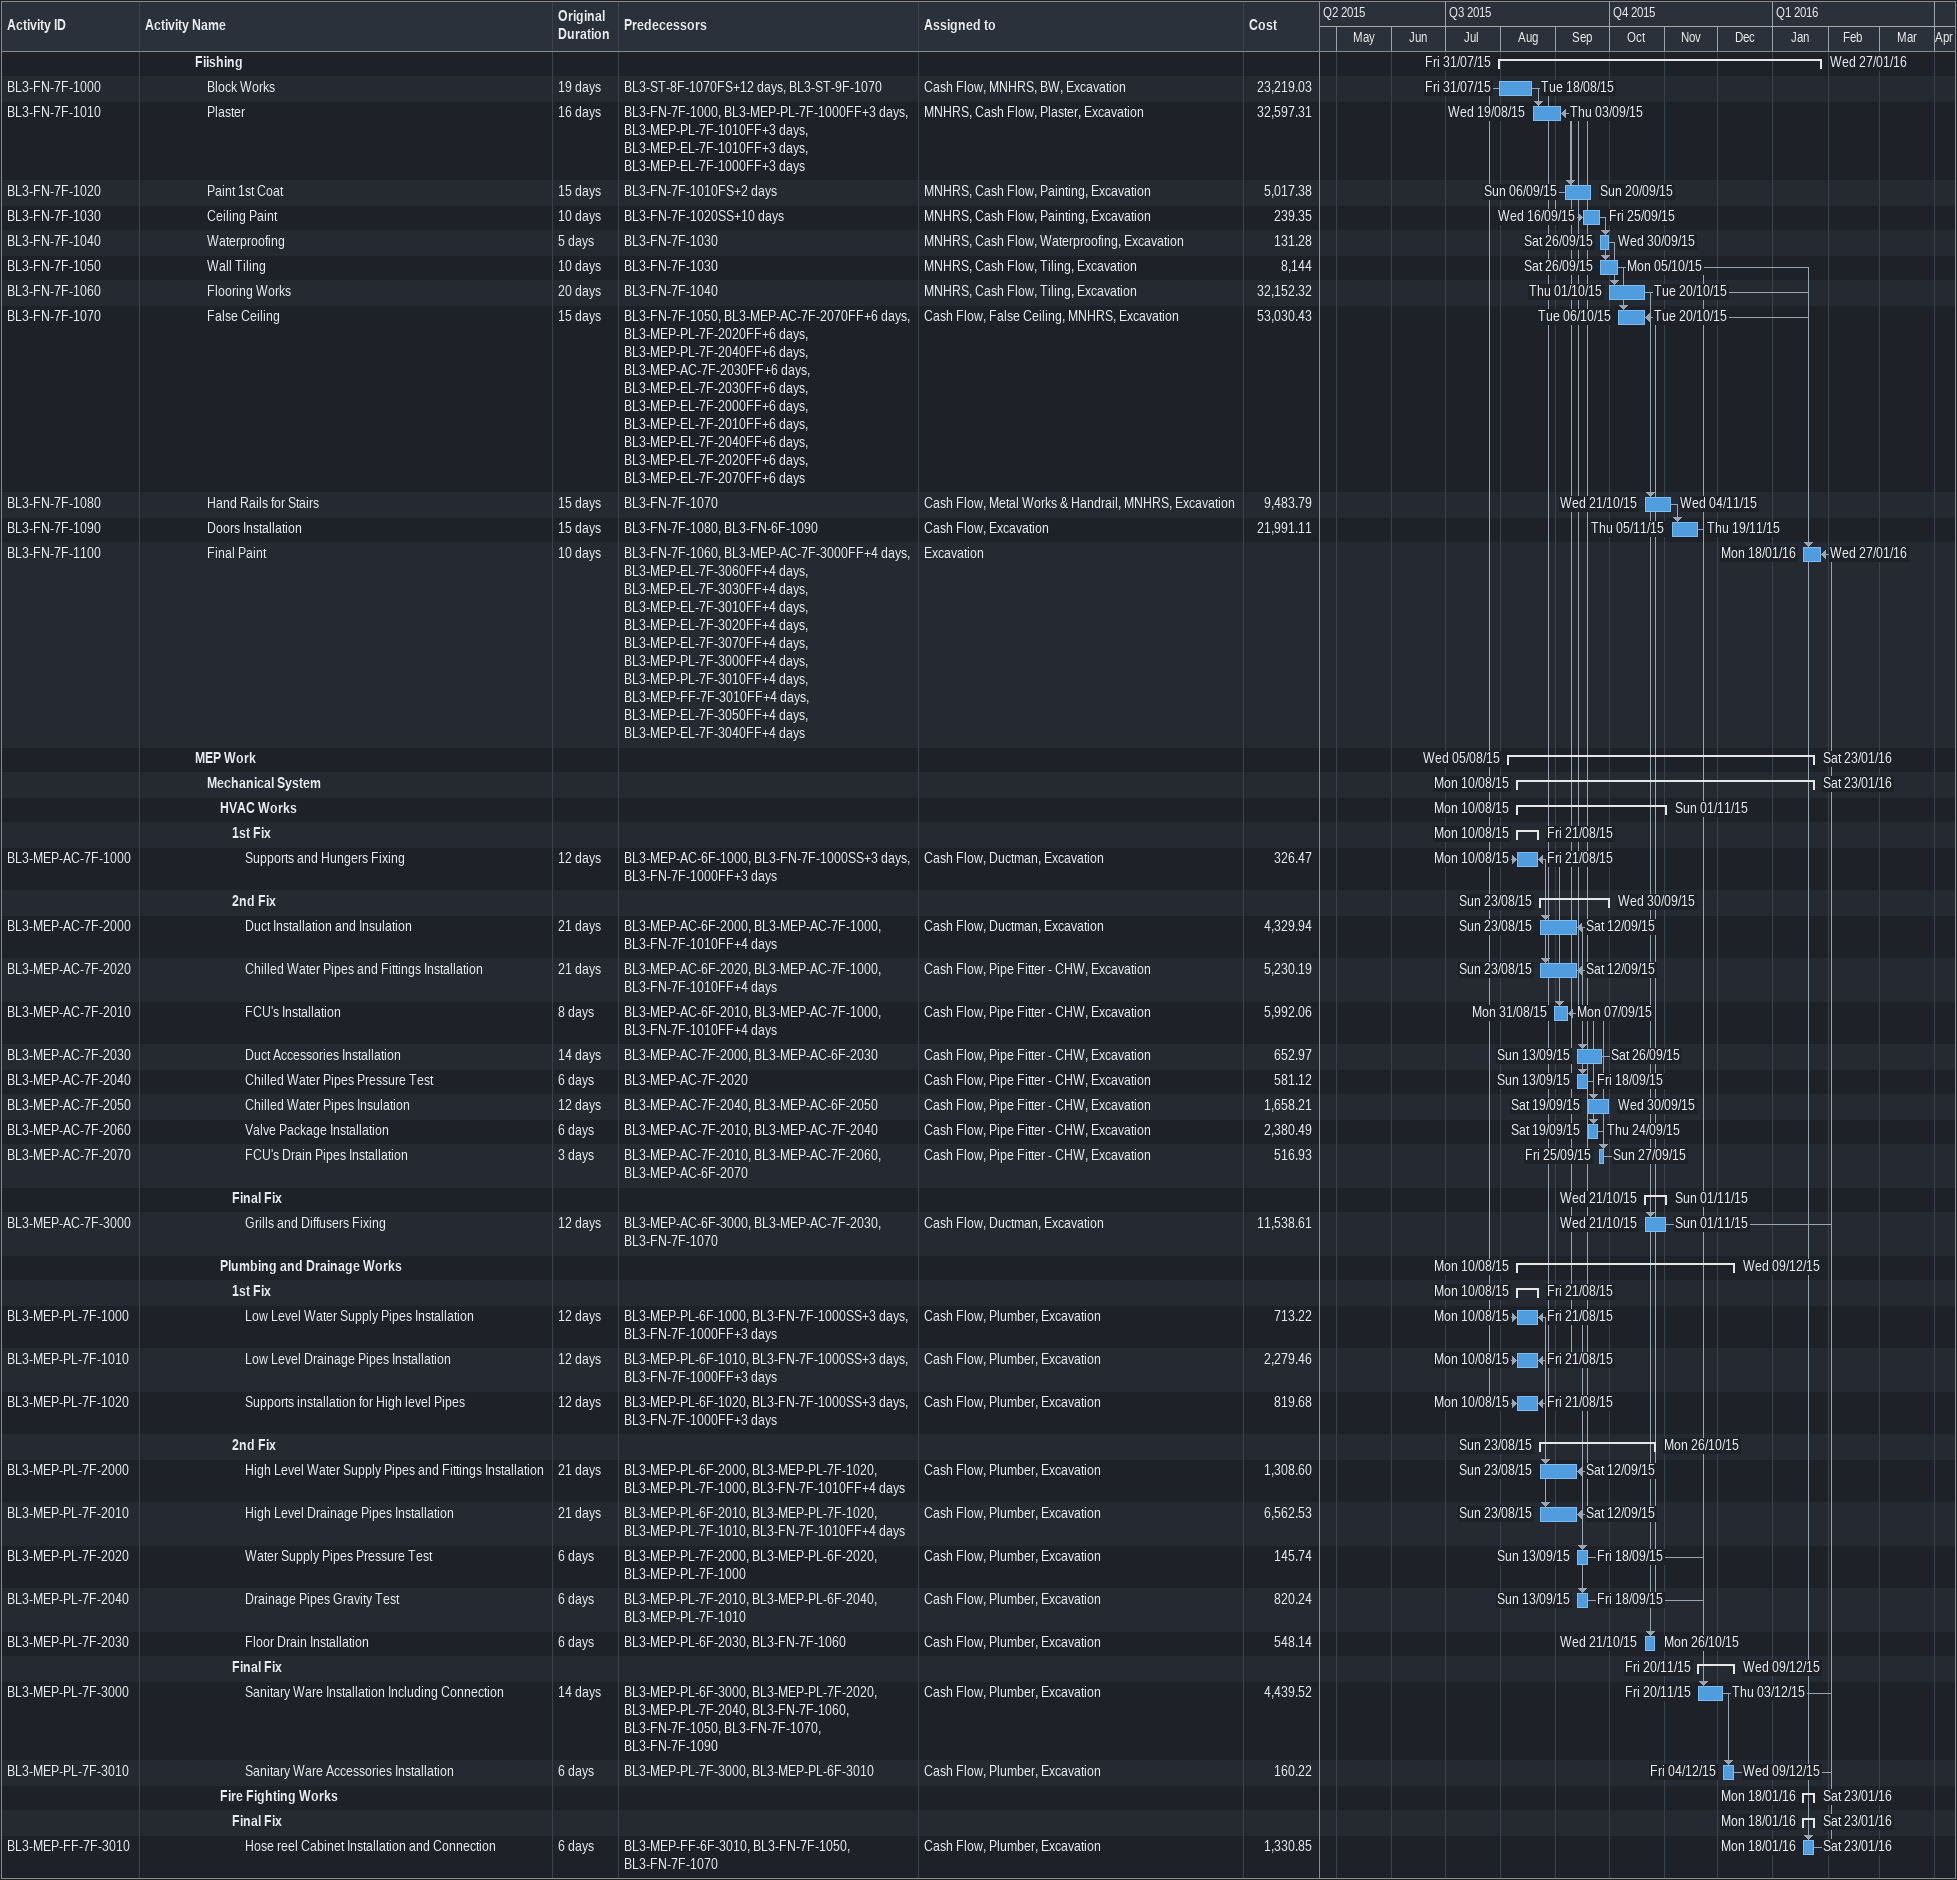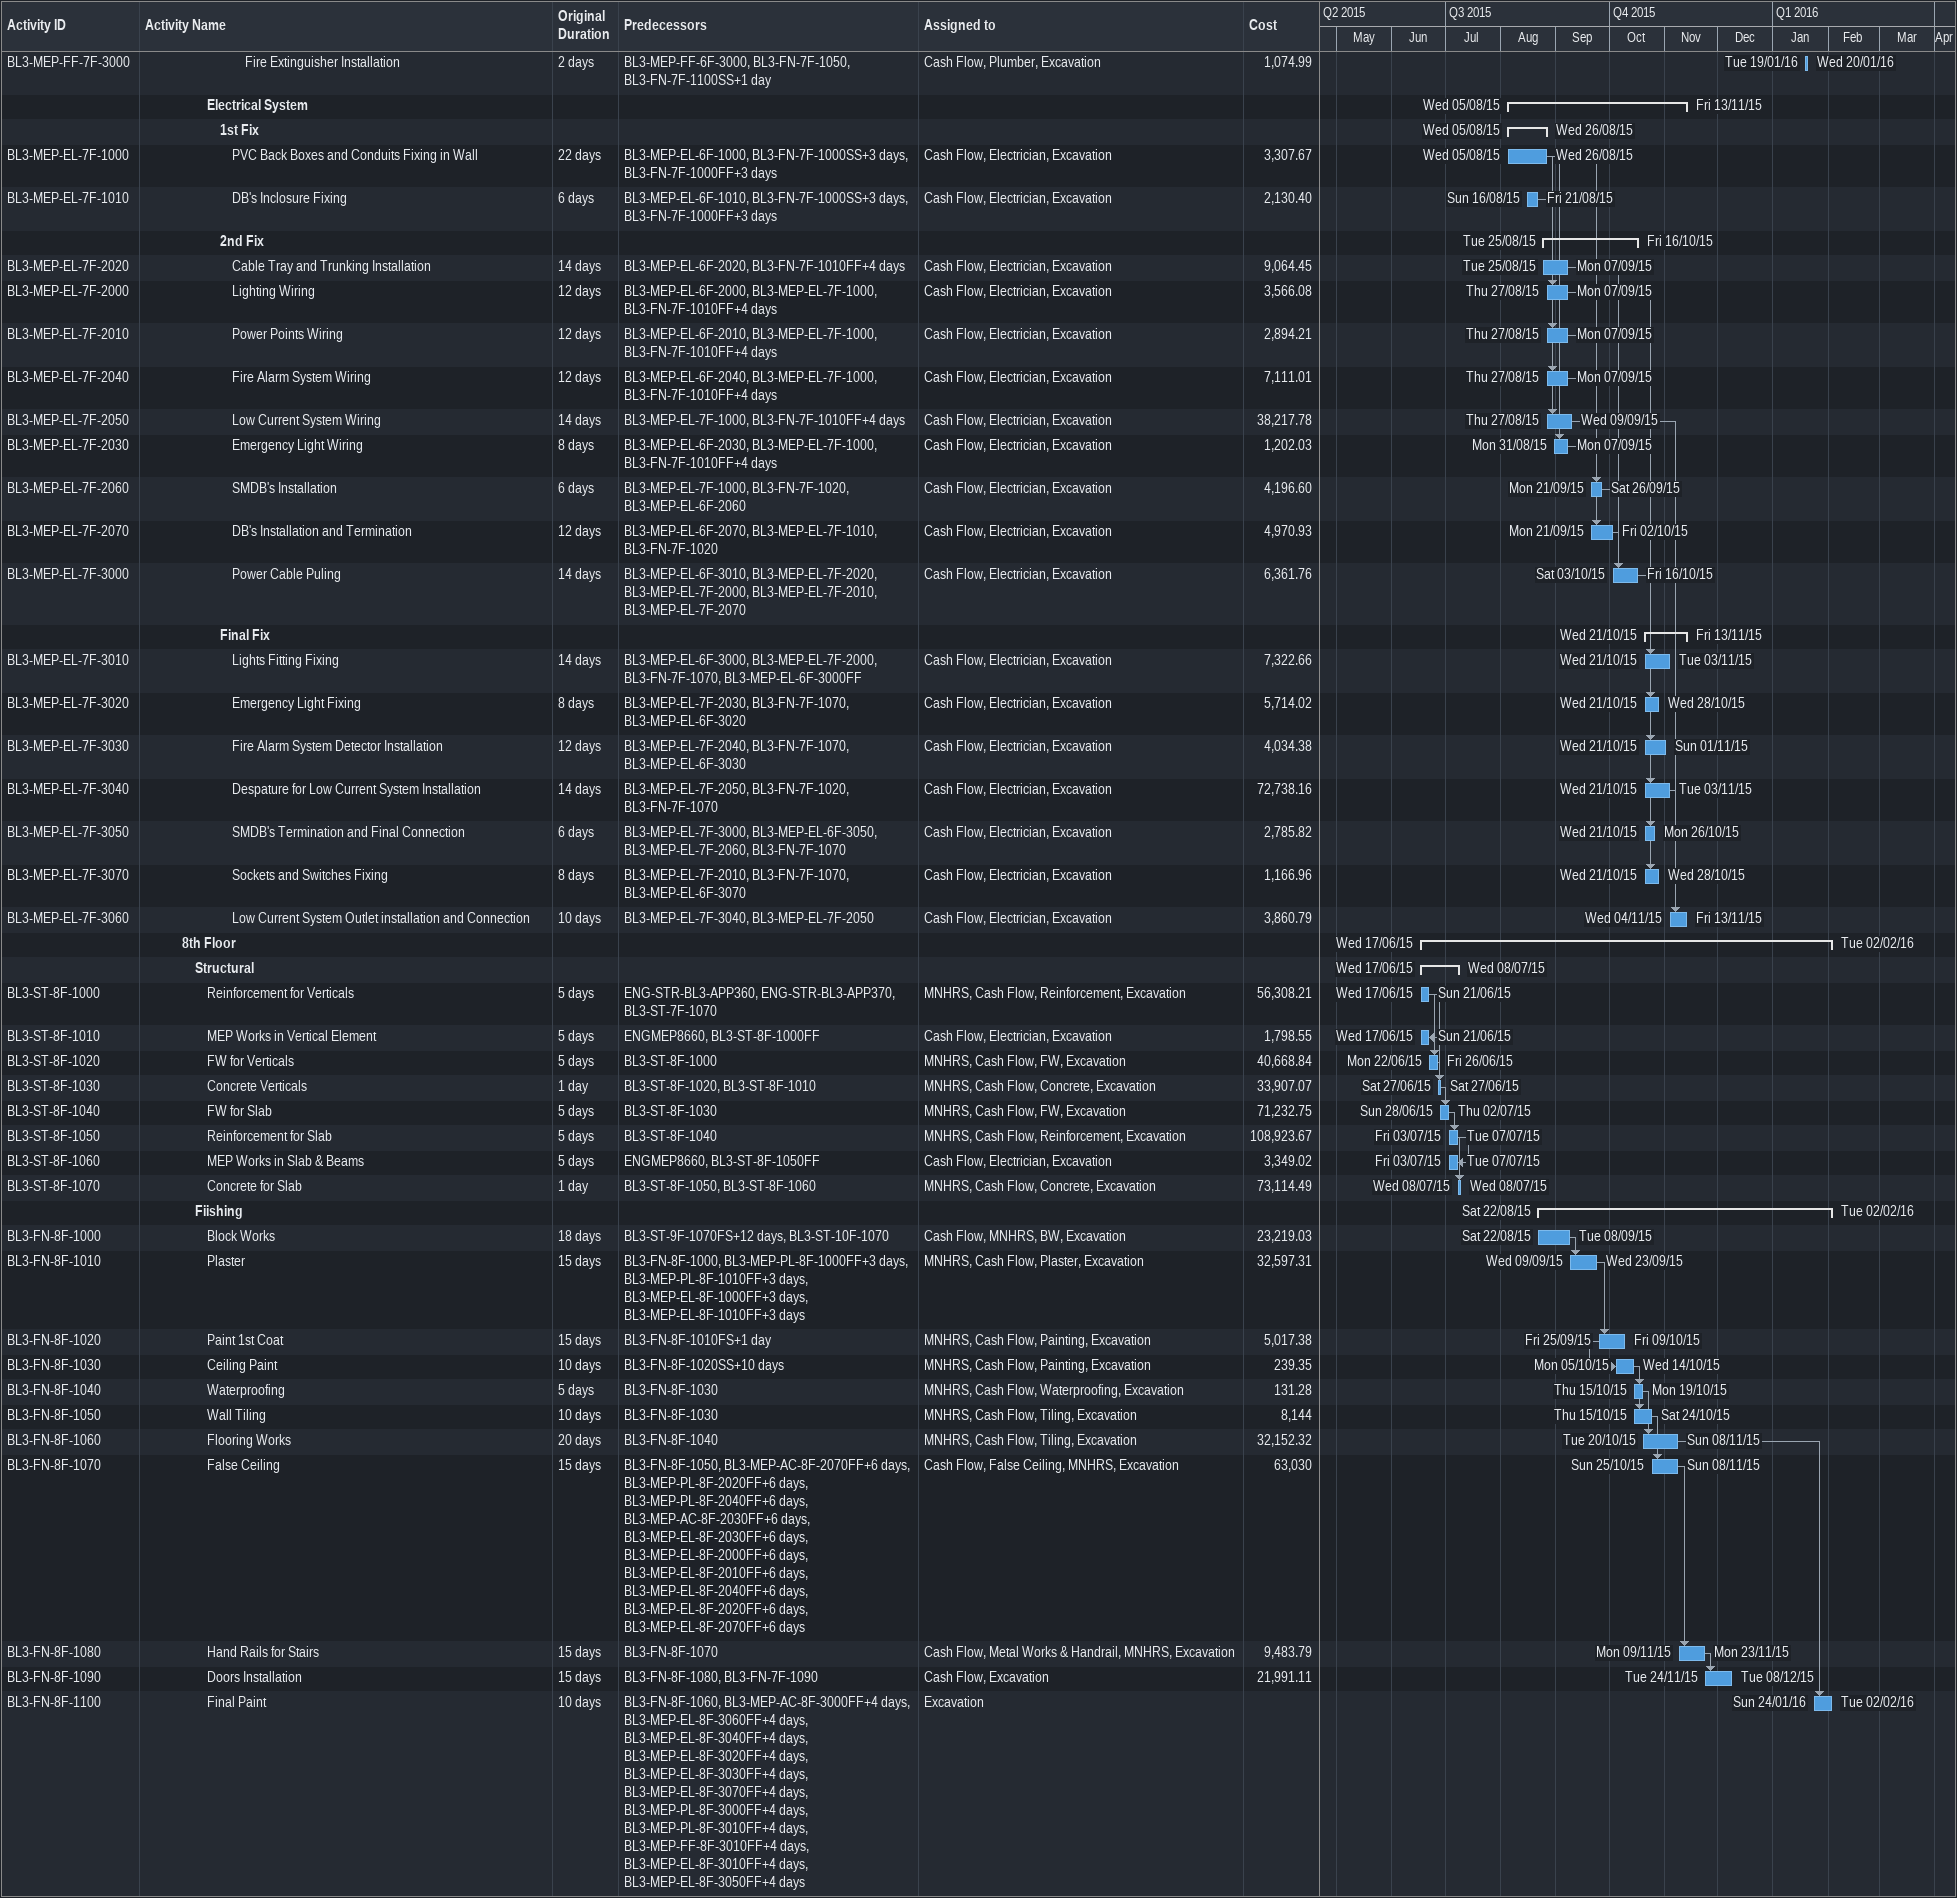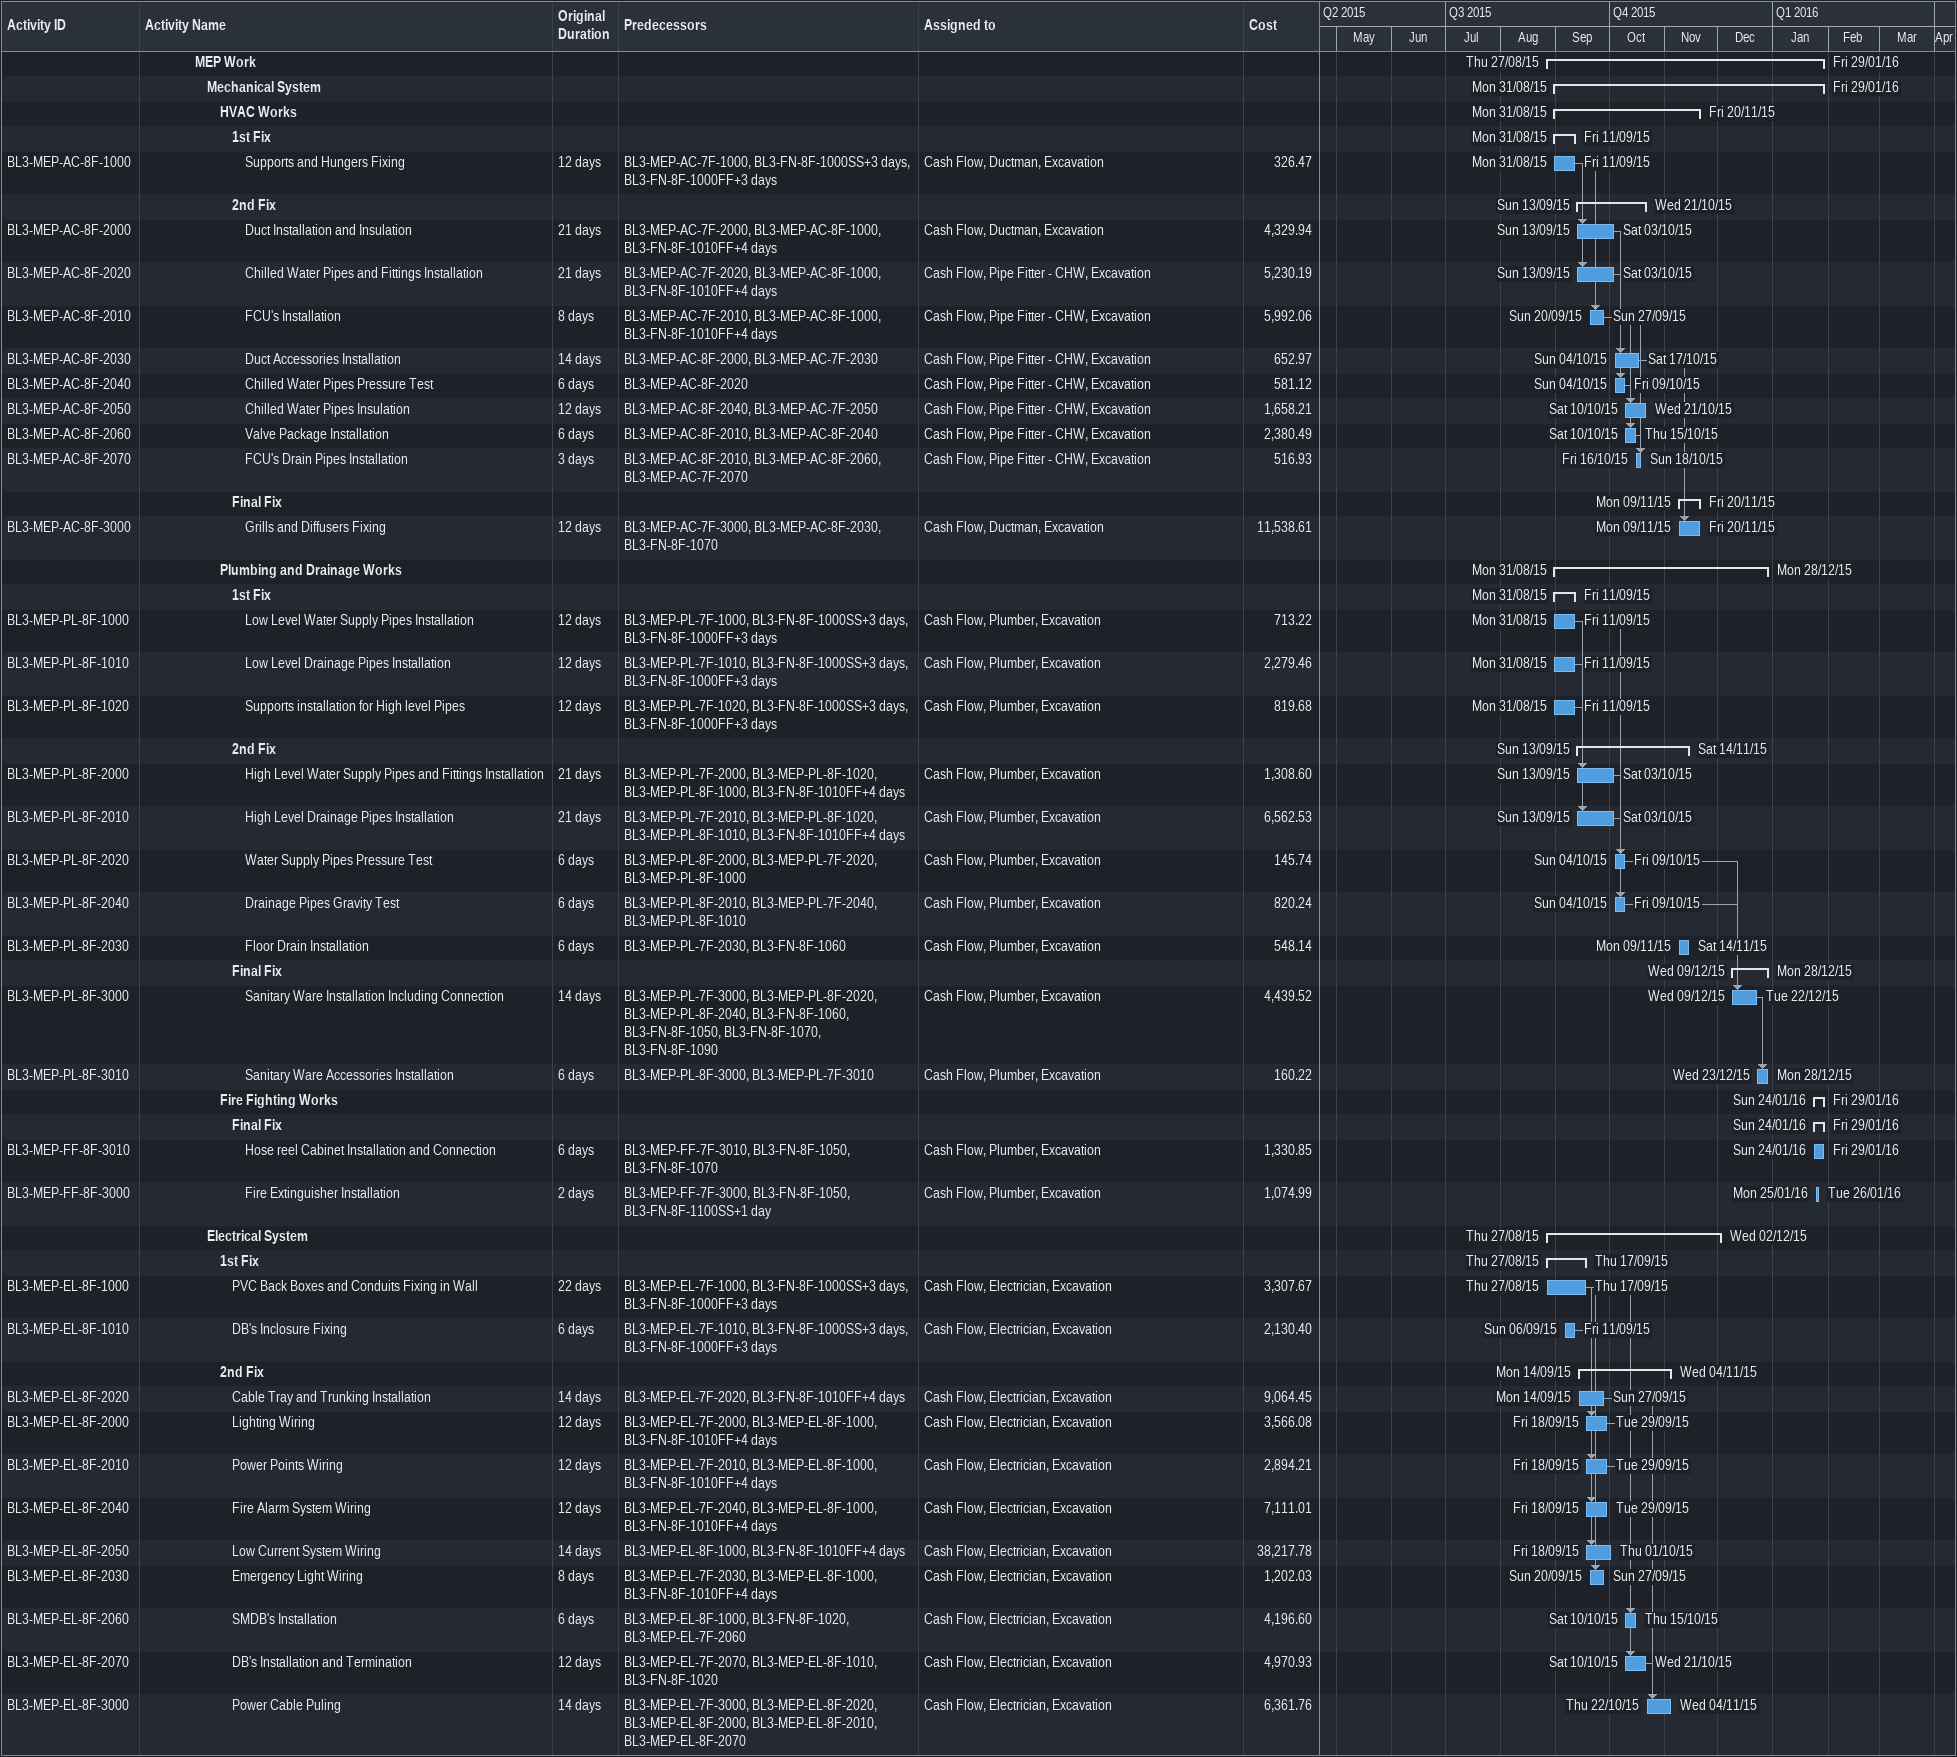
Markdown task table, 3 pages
| ID | Level | Task | Original duration | Start | Finish | Predecessors | Resources | Cost |
|---|---|---|---|---|---|---|---|---|
|  | 5 | **Fiishing** |  | 2015-07-31 | 2016-01-27 |  |  |  |
| BL3-FN-7F-1000 | 6 | Block Works | 19d | 2015-07-31 | 2015-08-18 | BL3-ST-8F-1070FS+12d, BL3-ST-9F-1070 | Cash Flow, MNHRS, BW, Excavation | 23219.03 |
| BL3-FN-7F-1010 | 6 | Plaster | 16d | 2015-08-19 | 2015-09-03 | BL3-FN-7F-1000, BL3-MEP-PL-7F-1000FF+3d, BL3-MEP-PL-7F-1010FF+3d, BL3-MEP-EL-7F-1010FF+3d, BL3-MEP-EL-7F-1000FF+3d | MNHRS, Cash Flow, Plaster, Excavation | 32597.31 |
| BL3-FN-7F-1020 | 6 | Paint 1st Coat | 15d | 2015-09-06 | 2015-09-20 | BL3-FN-7F-1010FS+2d | MNHRS, Cash Flow, Painting, Excavation | 5017.38 |
| BL3-FN-7F-1030 | 6 | Ceiling Paint | 10d | 2015-09-16 | 2015-09-25 | BL3-FN-7F-1020SS+10d | MNHRS, Cash Flow, Painting, Excavation | 239.35 |
| BL3-FN-7F-1040 | 6 | Waterproofing | 5d | 2015-09-26 | 2015-09-30 | BL3-FN-7F-1030 | MNHRS, Cash Flow, Waterproofing, Excavation | 131.28 |
| BL3-FN-7F-1050 | 6 | Wall Tiling | 10d | 2015-09-26 | 2015-10-05 | BL3-FN-7F-1030 | MNHRS, Cash Flow, Tiling, Excavation | 8144 |
| BL3-FN-7F-1060 | 6 | Flooring Works | 20d | 2015-10-01 | 2015-10-20 | BL3-FN-7F-1040 | MNHRS, Cash Flow, Tiling, Excavation | 32152.32 |
| BL3-FN-7F-1070 | 6 | False Ceiling | 15d | 2015-10-06 | 2015-10-20 | BL3-FN-7F-1050, BL3-MEP-AC-7F-2070FF+6d, BL3-MEP-PL-7F-2020FF+6d, BL3-MEP-PL-7F-2040FF+6d, BL3-MEP-AC-7F-2030FF+6d, BL3-MEP-EL-7F-2030FF+6d, BL3-MEP-EL-7F-2000FF+6d, BL3-MEP-EL-7F-2010FF+6d, BL3-MEP-EL-7F-2040FF+6d, BL3-MEP-EL-7F-2020FF+6d, BL3-MEP-EL-7F-2070FF+6d | Cash Flow, False Ceiling, MNHRS, Excavation | 53030.43 |
| BL3-FN-7F-1080 | 6 | Hand Rails for Stairs | 15d | 2015-10-21 | 2015-11-04 | BL3-FN-7F-1070 | Cash Flow, Metal Works & Handrail, MNHRS, Excavation | 9483.79 |
| BL3-FN-7F-1090 | 6 | Doors Installation | 15d | 2015-11-05 | 2015-11-19 | BL3-FN-7F-1080, BL3-FN-6F-1090 | Cash Flow, Excavation | 21991.11 |
| BL3-FN-7F-1100 | 6 | Final Paint | 10d | 2016-01-18 | 2016-01-27 | BL3-FN-7F-1060, BL3-MEP-AC-7F-3000FF+4d, BL3-MEP-EL-7F-3060FF+4d, BL3-MEP-EL-7F-3030FF+4d, BL3-MEP-EL-7F-3010FF+4d, BL3-MEP-EL-7F-3020FF+4d, BL3-MEP-EL-7F-3070FF+4d, BL3-MEP-PL-7F-3000FF+4d, BL3-MEP-PL-7F-3010FF+4d, BL3-MEP-FF-7F-3010FF+4d, BL3-MEP-EL-7F-3050FF+4d, BL3-MEP-EL-7F-3040FF+4d | Excavation |  |
|  | 5 | **MEP Work** |  | 2015-08-05 | 2016-01-23 |  |  |  |
|  | 6 | **Mechanical System** |  | 2015-08-10 | 2016-01-23 |  |  |  |
|  | 7 | **HVAC Works** |  | 2015-08-10 | 2015-11-01 |  |  |  |
|  | 8 | **1st Fix** |  | 2015-08-10 | 2015-08-21 |  |  |  |
| BL3-MEP-AC-7F-1000 | 9 | Supports and Hungers Fixing | 12d | 2015-08-10 | 2015-08-21 | BL3-MEP-AC-6F-1000, BL3-FN-7F-1000SS+3d, BL3-FN-7F-1000FF+3d | Cash Flow, Ductman, Excavation | 326.47 |
|  | 8 | **2nd Fix** |  | 2015-08-23 | 2015-09-30 |  |  |  |
| BL3-MEP-AC-7F-2000 | 9 | Duct Installation and Insulation | 21d | 2015-08-23 | 2015-09-12 | BL3-MEP-AC-6F-2000, BL3-MEP-AC-7F-1000, BL3-FN-7F-1010FF+4d | Cash Flow, Ductman, Excavation | 4329.94 |
| BL3-MEP-AC-7F-2020 | 9 | Chilled Water Pipes and Fittings Installation | 21d | 2015-08-23 | 2015-09-12 | BL3-MEP-AC-6F-2020, BL3-MEP-AC-7F-1000, BL3-FN-7F-1010FF+4d | Cash Flow, Pipe Fitter - CHW, Excavation | 5230.19 |
| BL3-MEP-AC-7F-2010 | 9 | FCU's Installation | 8d | 2015-08-31 | 2015-09-07 | BL3-MEP-AC-6F-2010, BL3-MEP-AC-7F-1000, BL3-FN-7F-1010FF+4d | Cash Flow, Pipe Fitter - CHW, Excavation | 5992.06 |
| BL3-MEP-AC-7F-2030 | 9 | Duct Accessories Installation | 14d | 2015-09-13 | 2015-09-26 | BL3-MEP-AC-7F-2000, BL3-MEP-AC-6F-2030 | Cash Flow, Pipe Fitter - CHW, Excavation | 652.97 |
| BL3-MEP-AC-7F-2040 | 9 | Chilled Water Pipes Pressure Test | 6d | 2015-09-13 | 2015-09-18 | BL3-MEP-AC-7F-2020 | Cash Flow, Pipe Fitter - CHW, Excavation | 581.12 |
| BL3-MEP-AC-7F-2050 | 9 | Chilled Water Pipes Insulation | 12d | 2015-09-19 | 2015-09-30 | BL3-MEP-AC-7F-2040, BL3-MEP-AC-6F-2050 | Cash Flow, Pipe Fitter - CHW, Excavation | 1658.21 |
| BL3-MEP-AC-7F-2060 | 9 | Valve Package Installation | 6d | 2015-09-19 | 2015-09-24 | BL3-MEP-AC-7F-2010, BL3-MEP-AC-7F-2040 | Cash Flow, Pipe Fitter - CHW, Excavation | 2380.49 |
| BL3-MEP-AC-7F-2070 | 9 | FCU's Drain Pipes Installation | 3d | 2015-09-25 | 2015-09-27 | BL3-MEP-AC-7F-2010, BL3-MEP-AC-7F-2060, BL3-MEP-AC-6F-2070 | Cash Flow, Pipe Fitter - CHW, Excavation | 516.93 |
|  | 8 | **Final Fix** |  | 2015-10-21 | 2015-11-01 |  |  |  |
| BL3-MEP-AC-7F-3000 | 9 | Grills and Diffusers Fixing | 12d | 2015-10-21 | 2015-11-01 | BL3-MEP-AC-6F-3000, BL3-MEP-AC-7F-2030, BL3-FN-7F-1070 | Cash Flow, Ductman, Excavation | 11538.61 |
|  | 7 | **Plumbing and Drainage Works** |  | 2015-08-10 | 2015-12-09 |  |  |  |
|  | 8 | **1st Fix** |  | 2015-08-10 | 2015-08-21 |  |  |  |
| BL3-MEP-PL-7F-1000 | 9 | Low Level Water Supply Pipes Installation | 12d | 2015-08-10 | 2015-08-21 | BL3-MEP-PL-6F-1000, BL3-FN-7F-1000SS+3d, BL3-FN-7F-1000FF+3d | Cash Flow, Plumber, Excavation | 713.22 |
| BL3-MEP-PL-7F-1010 | 9 | Low Level Drainage Pipes Installation | 12d | 2015-08-10 | 2015-08-21 | BL3-MEP-PL-6F-1010, BL3-FN-7F-1000SS+3d, BL3-FN-7F-1000FF+3d | Cash Flow, Plumber, Excavation | 2279.46 |
| BL3-MEP-PL-7F-1020 | 9 | Supports installation for High level Pipes | 12d | 2015-08-10 | 2015-08-21 | BL3-MEP-PL-6F-1020, BL3-FN-7F-1000SS+3d, BL3-FN-7F-1000FF+3d | Cash Flow, Plumber, Excavation | 819.68 |
|  | 8 | **2nd Fix** |  | 2015-08-23 | 2015-10-26 |  |  |  |
| BL3-MEP-PL-7F-2000 | 9 | High Level Water Supply Pipes and Fittings Installation | 21d | 2015-08-23 | 2015-09-12 | BL3-MEP-PL-6F-2000, BL3-MEP-PL-7F-1020, BL3-MEP-PL-7F-1000, BL3-FN-7F-1010FF+4d | Cash Flow, Plumber, Excavation | 1308.60 |
| BL3-MEP-PL-7F-2010 | 9 | High Level Drainage Pipes Installation | 21d | 2015-08-23 | 2015-09-12 | BL3-MEP-PL-6F-2010, BL3-MEP-PL-7F-1020, BL3-MEP-PL-7F-1010, BL3-FN-7F-1010FF+4d | Cash Flow, Plumber, Excavation | 6562.53 |
| BL3-MEP-PL-7F-2020 | 9 | Water Supply Pipes Pressure Test | 6d | 2015-09-13 | 2015-09-18 | BL3-MEP-PL-7F-2000, BL3-MEP-PL-6F-2020, BL3-MEP-PL-7F-1000 | Cash Flow, Plumber, Excavation | 145.74 |
| BL3-MEP-PL-7F-2040 | 9 | Drainage Pipes Gravity Test | 6d | 2015-09-13 | 2015-09-18 | BL3-MEP-PL-7F-2010, BL3-MEP-PL-6F-2040, BL3-MEP-PL-7F-1010 | Cash Flow, Plumber, Excavation | 820.24 |
| BL3-MEP-PL-7F-2030 | 9 | Floor Drain Installation | 6d | 2015-10-21 | 2015-10-26 | BL3-MEP-PL-6F-2030, BL3-FN-7F-1060 | Cash Flow, Plumber, Excavation | 548.14 |
|  | 8 | **Final Fix** |  | 2015-11-20 | 2015-12-09 |  |  |  |
| BL3-MEP-PL-7F-3000 | 9 | Sanitary Ware Installation Including Connection | 14d | 2015-11-20 | 2015-12-03 | BL3-MEP-PL-6F-3000, BL3-MEP-PL-7F-2020, BL3-MEP-PL-7F-2040, BL3-FN-7F-1060, BL3-FN-7F-1050, BL3-FN-7F-1070, BL3-FN-7F-1090 | Cash Flow, Plumber, Excavation | 4439.52 |
| BL3-MEP-PL-7F-3010 | 9 | Sanitary Ware Accessories Installation | 6d | 2015-12-04 | 2015-12-09 | BL3-MEP-PL-7F-3000, BL3-MEP-PL-6F-3010 | Cash Flow, Plumber, Excavation | 160.22 |
|  | 7 | **Fire Fighting Works** |  | 2016-01-18 | 2016-01-23 |  |  |  |
|  | 8 | **Final Fix** |  | 2016-01-18 | 2016-01-23 |  |  |  |
| BL3-MEP-FF-7F-3010 | 9 | Hose reel Cabinet Installation and Connection | 6d | 2016-01-18 | 2016-01-23 | BL3-MEP-FF-6F-3010, BL3-FN-7F-1050, BL3-FN-7F-1070 | Cash Flow, Plumber, Excavation | 1330.85 |
| BL3-MEP-FF-7F-3000 | 9 | Fire Extinguisher Installation | 2d | 2016-01-19 | 2016-01-20 | BL3-MEP-FF-6F-3000, BL3-FN-7F-1050, BL3-FN-7F-1100SS+1d | Cash Flow, Plumber, Excavation | 1074.99 |
|  | 6 | **Electrical System** |  | 2015-08-05 | 2015-11-13 |  |  |  |
|  | 7 | **1st Fix** |  | 2015-08-05 | 2015-08-26 |  |  |  |
| BL3-MEP-EL-7F-1000 | 8 | PVC Back Boxes and Conduits Fixing in Wall | 22d | 2015-08-05 | 2015-08-26 | BL3-MEP-EL-6F-1000, BL3-FN-7F-1000SS+3d, BL3-FN-7F-1000FF+3d | Cash Flow, Electrician, Excavation | 3307.67 |
| BL3-MEP-EL-7F-1010 | 8 | DB's Inclosure Fixing | 6d | 2015-08-16 | 2015-08-21 | BL3-MEP-EL-6F-1010, BL3-FN-7F-1000SS+3d, BL3-FN-7F-1000FF+3d | Cash Flow, Electrician, Excavation | 2130.40 |
|  | 7 | **2nd Fix** |  | 2015-08-25 | 2015-10-16 |  |  |  |
| BL3-MEP-EL-7F-2020 | 8 | Cable Tray and Trunking Installation | 14d | 2015-08-25 | 2015-09-07 | BL3-MEP-EL-6F-2020, BL3-FN-7F-1010FF+4d | Cash Flow, Electrician, Excavation | 9064.45 |
| BL3-MEP-EL-7F-2000 | 8 | Lighting Wiring | 12d | 2015-08-27 | 2015-09-07 | BL3-MEP-EL-6F-2000, BL3-MEP-EL-7F-1000, BL3-FN-7F-1010FF+4d | Cash Flow, Electrician, Excavation | 3566.08 |
| BL3-MEP-EL-7F-2010 | 8 | Power Points Wiring | 12d | 2015-08-27 | 2015-09-07 | BL3-MEP-EL-6F-2010, BL3-MEP-EL-7F-1000, BL3-FN-7F-1010FF+4d | Cash Flow, Electrician, Excavation | 2894.21 |
| BL3-MEP-EL-7F-2040 | 8 | Fire Alarm System Wiring | 12d | 2015-08-27 | 2015-09-07 | BL3-MEP-EL-6F-2040, BL3-MEP-EL-7F-1000, BL3-FN-7F-1010FF+4d | Cash Flow, Electrician, Excavation | 7111.01 |
| BL3-MEP-EL-7F-2050 | 8 | Low Current System Wiring | 14d | 2015-08-27 | 2015-09-09 | BL3-MEP-EL-7F-1000, BL3-FN-7F-1010FF+4d | Cash Flow, Electrician, Excavation | 38217.78 |
| BL3-MEP-EL-7F-2030 | 8 | Emergency Light Wiring | 8d | 2015-08-31 | 2015-09-07 | BL3-MEP-EL-6F-2030, BL3-MEP-EL-7F-1000, BL3-FN-7F-1010FF+4d | Cash Flow, Electrician, Excavation | 1202.03 |
| BL3-MEP-EL-7F-2060 | 8 | SMDB's Installation | 6d | 2015-09-21 | 2015-09-26 | BL3-MEP-EL-7F-1000, BL3-FN-7F-1020, BL3-MEP-EL-6F-2060 | Cash Flow, Electrician, Excavation | 4196.60 |
| BL3-MEP-EL-7F-2070 | 8 | DB's Installation and Termination | 12d | 2015-09-21 | 2015-10-02 | BL3-MEP-EL-6F-2070, BL3-MEP-EL-7F-1010, BL3-FN-7F-1020 | Cash Flow, Electrician, Excavation | 4970.93 |
| BL3-MEP-EL-7F-3000 | 8 | Power Cable Puling | 14d | 2015-10-03 | 2015-10-16 | BL3-MEP-EL-6F-3010, BL3-MEP-EL-7F-2020, BL3-MEP-EL-7F-2000, BL3-MEP-EL-7F-2010, BL3-MEP-EL-7F-2070 | Cash Flow, Electrician, Excavation | 6361.76 |
|  | 7 | **Final Fix** |  | 2015-10-21 | 2015-11-13 |  |  |  |
| BL3-MEP-EL-7F-3010 | 8 | Lights Fitting Fixing | 14d | 2015-10-21 | 2015-11-03 | BL3-MEP-EL-6F-3000, BL3-MEP-EL-7F-2000, BL3-FN-7F-1070, BL3-MEP-EL-6F-3000FF | Cash Flow, Electrician, Excavation | 7322.66 |
| BL3-MEP-EL-7F-3020 | 8 | Emergency Light Fixing | 8d | 2015-10-21 | 2015-10-28 | BL3-MEP-EL-7F-2030, BL3-FN-7F-1070, BL3-MEP-EL-6F-3020 | Cash Flow, Electrician, Excavation | 5714.02 |
| BL3-MEP-EL-7F-3030 | 8 | Fire Alarm System Detector Installation | 12d | 2015-10-21 | 2015-11-01 | BL3-MEP-EL-7F-2040, BL3-FN-7F-1070, BL3-MEP-EL-6F-3030 | Cash Flow, Electrician, Excavation | 4034.38 |
| BL3-MEP-EL-7F-3040 | 8 | Despature for Low Current System Installation | 14d | 2015-10-21 | 2015-11-03 | BL3-MEP-EL-7F-2050, BL3-FN-7F-1020, BL3-FN-7F-1070 | Cash Flow, Electrician, Excavation | 72738.16 |
| BL3-MEP-EL-7F-3050 | 8 | SMDB's Termination and Final Connection | 6d | 2015-10-21 | 2015-10-26 | BL3-MEP-EL-7F-3000, BL3-MEP-EL-6F-3050, BL3-MEP-EL-7F-2060, BL3-FN-7F-1070 | Cash Flow, Electrician, Excavation | 2785.82 |
| BL3-MEP-EL-7F-3070 | 8 | Sockets and Switches Fixing | 8d | 2015-10-21 | 2015-10-28 | BL3-MEP-EL-7F-2010, BL3-FN-7F-1070, BL3-MEP-EL-6F-3070 | Cash Flow, Electrician, Excavation | 1166.96 |
| BL3-MEP-EL-7F-3060 | 8 | Low Current System Outlet installation and Connection | 10d | 2015-11-04 | 2015-11-13 | BL3-MEP-EL-7F-3040, BL3-MEP-EL-7F-2050 | Cash Flow, Electrician, Excavation | 3860.79 |
|  | 4 | **8th Floor** |  | 2015-06-17 | 2016-02-02 |  |  |  |
|  | 5 | **Structural** |  | 2015-06-17 | 2015-07-08 |  |  |  |
| BL3-ST-8F-1000 | 6 | Reinforcement for Verticals | 5d | 2015-06-17 | 2015-06-21 | ENG-STR-BL3-APP360, ENG-STR-BL3-APP370, BL3-ST-7F-1070 | MNHRS, Cash Flow, Reinforcement, Excavation | 56308.21 |
| BL3-ST-8F-1010 | 6 | MEP Works in Vertical Element | 5d | 2015-06-17 | 2015-06-21 | ENGMEP8660, BL3-ST-8F-1000FF | Cash Flow, Electrician, Excavation | 1798.55 |
| BL3-ST-8F-1020 | 6 | FW for Verticals | 5d | 2015-06-22 | 2015-06-26 | BL3-ST-8F-1000 | MNHRS, Cash Flow, FW, Excavation | 40668.84 |
| BL3-ST-8F-1030 | 6 | Concrete Verticals | 1d | 2015-06-27 | 2015-06-27 | BL3-ST-8F-1020, BL3-ST-8F-1010 | MNHRS, Cash Flow, Concrete, Excavation | 33907.07 |
| BL3-ST-8F-1040 | 6 | FW for Slab | 5d | 2015-06-28 | 2015-07-02 | BL3-ST-8F-1030 | MNHRS, Cash Flow, FW, Excavation | 71232.75 |
| BL3-ST-8F-1050 | 6 | Reinforcement for Slab | 5d | 2015-07-03 | 2015-07-07 | BL3-ST-8F-1040 | MNHRS, Cash Flow, Reinforcement, Excavation | 108923.67 |
| BL3-ST-8F-1060 | 6 | MEP Works in Slab & Beams | 5d | 2015-07-03 | 2015-07-07 | ENGMEP8660, BL3-ST-8F-1050FF | Cash Flow, Electrician, Excavation | 3349.02 |
| BL3-ST-8F-1070 | 6 | Concrete for Slab | 1d | 2015-07-08 | 2015-07-08 | BL3-ST-8F-1050, BL3-ST-8F-1060 | MNHRS, Cash Flow, Concrete, Excavation | 73114.49 |
|  | 5 | **Fiishing** |  | 2015-08-22 | 2016-02-02 |  |  |  |
| BL3-FN-8F-1000 | 6 | Block Works | 18d | 2015-08-22 | 2015-09-08 | BL3-ST-9F-1070FS+12d, BL3-ST-10F-1070 | Cash Flow, MNHRS, BW, Excavation | 23219.03 |
| BL3-FN-8F-1010 | 6 | Plaster | 15d | 2015-09-09 | 2015-09-23 | BL3-FN-8F-1000, BL3-MEP-PL-8F-1000FF+3d, BL3-MEP-PL-8F-1010FF+3d, BL3-MEP-EL-8F-1000FF+3d, BL3-MEP-EL-8F-1010FF+3d | MNHRS, Cash Flow, Plaster, Excavation | 32597.31 |
| BL3-FN-8F-1020 | 6 | Paint 1st Coat | 15d | 2015-09-25 | 2015-10-09 | BL3-FN-8F-1010FS+1d | MNHRS, Cash Flow, Painting, Excavation | 5017.38 |
| BL3-FN-8F-1030 | 6 | Ceiling Paint | 10d | 2015-10-05 | 2015-10-14 | BL3-FN-8F-1020SS+10d | MNHRS, Cash Flow, Painting, Excavation | 239.35 |
| BL3-FN-8F-1040 | 6 | Waterproofing | 5d | 2015-10-15 | 2015-10-19 | BL3-FN-8F-1030 | MNHRS, Cash Flow, Waterproofing, Excavation | 131.28 |
| BL3-FN-8F-1050 | 6 | Wall Tiling | 10d | 2015-10-15 | 2015-10-24 | BL3-FN-8F-1030 | MNHRS, Cash Flow, Tiling, Excavation | 8144 |
| BL3-FN-8F-1060 | 6 | Flooring Works | 20d | 2015-10-20 | 2015-11-08 | BL3-FN-8F-1040 | MNHRS, Cash Flow, Tiling, Excavation | 32152.32 |
| BL3-FN-8F-1070 | 6 | False Ceiling | 15d | 2015-10-25 | 2015-11-08 | BL3-FN-8F-1050, BL3-MEP-AC-8F-2070FF+6d, BL3-MEP-PL-8F-2020FF+6d, BL3-MEP-PL-8F-2040FF+6d, BL3-MEP-AC-8F-2030FF+6d, BL3-MEP-EL-8F-2030FF+6d, BL3-MEP-EL-8F-2000FF+6d, BL3-MEP-EL-8F-2010FF+6d, BL3-MEP-EL-8F-2040FF+6d, BL3-MEP-EL-8F-2020FF+6d, BL3-MEP-EL-8F-2070FF+6d | Cash Flow, False Ceiling, MNHRS, Excavation | 63030 |
| BL3-FN-8F-1080 | 6 | Hand Rails for Stairs | 15d | 2015-11-09 | 2015-11-23 | BL3-FN-8F-1070 | Cash Flow, Metal Works & Handrail, MNHRS, Excavation | 9483.79 |
| BL3-FN-8F-1090 | 6 | Doors Installation | 15d | 2015-11-24 | 2015-12-08 | BL3-FN-8F-1080, BL3-FN-7F-1090 | Cash Flow, Excavation | 21991.11 |
| BL3-FN-8F-1100 | 6 | Final Paint | 10d | 2016-01-24 | 2016-02-02 | BL3-FN-8F-1060, BL3-MEP-AC-8F-3000FF+4d, BL3-MEP-EL-8F-3060FF+4d, BL3-MEP-EL-8F-3040FF+4d, BL3-MEP-EL-8F-3020FF+4d, BL3-MEP-EL-8F-3030FF+4d, BL3-MEP-EL-8F-3070FF+4d, BL3-MEP-PL-8F-3000FF+4d, BL3-MEP-PL-8F-3010FF+4d, BL3-MEP-FF-8F-3010FF+4d, BL3-MEP-EL-8F-3010FF+4d, BL3-MEP-EL-8F-3050FF+4d | Excavation |  |
|  | 5 | **MEP Work** |  | 2015-08-27 | 2016-01-29 |  |  |  |
|  | 6 | **Mechanical System** |  | 2015-08-31 | 2016-01-29 |  |  |  |
|  | 7 | **HVAC Works** |  | 2015-08-31 | 2015-11-20 |  |  |  |
|  | 8 | **1st Fix** |  | 2015-08-31 | 2015-09-11 |  |  |  |
| BL3-MEP-AC-8F-1000 | 9 | Supports and Hungers Fixing | 12d | 2015-08-31 | 2015-09-11 | BL3-MEP-AC-7F-1000, BL3-FN-8F-1000SS+3d, BL3-FN-8F-1000FF+3d | Cash Flow, Ductman, Excavation | 326.47 |
|  | 8 | **2nd Fix** |  | 2015-09-13 | 2015-10-21 |  |  |  |
| BL3-MEP-AC-8F-2000 | 9 | Duct Installation and Insulation | 21d | 2015-09-13 | 2015-10-03 | BL3-MEP-AC-7F-2000, BL3-MEP-AC-8F-1000, BL3-FN-8F-1010FF+4d | Cash Flow, Ductman, Excavation | 4329.94 |
| BL3-MEP-AC-8F-2020 | 9 | Chilled Water Pipes and Fittings Installation | 21d | 2015-09-13 | 2015-10-03 | BL3-MEP-AC-7F-2020, BL3-MEP-AC-8F-1000, BL3-FN-8F-1010FF+4d | Cash Flow, Pipe Fitter - CHW, Excavation | 5230.19 |
| BL3-MEP-AC-8F-2010 | 9 | FCU's Installation | 8d | 2015-09-20 | 2015-09-27 | BL3-MEP-AC-7F-2010, BL3-MEP-AC-8F-1000, BL3-FN-8F-1010FF+4d | Cash Flow, Pipe Fitter - CHW, Excavation | 5992.06 |
| BL3-MEP-AC-8F-2030 | 9 | Duct Accessories Installation | 14d | 2015-10-04 | 2015-10-17 | BL3-MEP-AC-8F-2000, BL3-MEP-AC-7F-2030 | Cash Flow, Pipe Fitter - CHW, Excavation | 652.97 |
| BL3-MEP-AC-8F-2040 | 9 | Chilled Water Pipes Pressure Test | 6d | 2015-10-04 | 2015-10-09 | BL3-MEP-AC-8F-2020 | Cash Flow, Pipe Fitter - CHW, Excavation | 581.12 |
| BL3-MEP-AC-8F-2050 | 9 | Chilled Water Pipes Insulation | 12d | 2015-10-10 | 2015-10-21 | BL3-MEP-AC-8F-2040, BL3-MEP-AC-7F-2050 | Cash Flow, Pipe Fitter - CHW, Excavation | 1658.21 |
| BL3-MEP-AC-8F-2060 | 9 | Valve Package Installation | 6d | 2015-10-10 | 2015-10-15 | BL3-MEP-AC-8F-2010, BL3-MEP-AC-8F-2040 | Cash Flow, Pipe Fitter - CHW, Excavation | 2380.49 |
| BL3-MEP-AC-8F-2070 | 9 | FCU's Drain Pipes Installation | 3d | 2015-10-16 | 2015-10-18 | BL3-MEP-AC-8F-2010, BL3-MEP-AC-8F-2060, BL3-MEP-AC-7F-2070 | Cash Flow, Pipe Fitter - CHW, Excavation | 516.93 |
|  | 8 | **Final Fix** |  | 2015-11-09 | 2015-11-20 |  |  |  |
| BL3-MEP-AC-8F-3000 | 9 | Grills and Diffusers Fixing | 12d | 2015-11-09 | 2015-11-20 | BL3-MEP-AC-7F-3000, BL3-MEP-AC-8F-2030, BL3-FN-8F-1070 | Cash Flow, Ductman, Excavation | 11538.61 |
|  | 7 | **Plumbing and Drainage Works** |  | 2015-08-31 | 2015-12-28 |  |  |  |
|  | 8 | **1st Fix** |  | 2015-08-31 | 2015-09-11 |  |  |  |
| BL3-MEP-PL-8F-1000 | 9 | Low Level Water Supply Pipes Installation | 12d | 2015-08-31 | 2015-09-11 | BL3-MEP-PL-7F-1000, BL3-FN-8F-1000SS+3d, BL3-FN-8F-1000FF+3d | Cash Flow, Plumber, Excavation | 713.22 |
| BL3-MEP-PL-8F-1010 | 9 | Low Level Drainage Pipes Installation | 12d | 2015-08-31 | 2015-09-11 | BL3-MEP-PL-7F-1010, BL3-FN-8F-1000SS+3d, BL3-FN-8F-1000FF+3d | Cash Flow, Plumber, Excavation | 2279.46 |
| BL3-MEP-PL-8F-1020 | 9 | Supports installation for High level Pipes | 12d | 2015-08-31 | 2015-09-11 | BL3-MEP-PL-7F-1020, BL3-FN-8F-1000SS+3d, BL3-FN-8F-1000FF+3d | Cash Flow, Plumber, Excavation | 819.68 |
|  | 8 | **2nd Fix** |  | 2015-09-13 | 2015-11-14 |  |  |  |
| BL3-MEP-PL-8F-2000 | 9 | High Level Water Supply Pipes and Fittings Installation | 21d | 2015-09-13 | 2015-10-03 | BL3-MEP-PL-7F-2000, BL3-MEP-PL-8F-1020, BL3-MEP-PL-8F-1000, BL3-FN-8F-1010FF+4d | Cash Flow, Plumber, Excavation | 1308.60 |
| BL3-MEP-PL-8F-2010 | 9 | High Level Drainage Pipes Installation | 21d | 2015-09-13 | 2015-10-03 | BL3-MEP-PL-7F-2010, BL3-MEP-PL-8F-1020, BL3-MEP-PL-8F-1010, BL3-FN-8F-1010FF+4d | Cash Flow, Plumber, Excavation | 6562.53 |
| BL3-MEP-PL-8F-2020 | 9 | Water Supply Pipes Pressure Test | 6d | 2015-10-04 | 2015-10-09 | BL3-MEP-PL-8F-2000, BL3-MEP-PL-7F-2020, BL3-MEP-PL-8F-1000 | Cash Flow, Plumber, Excavation | 145.74 |
| BL3-MEP-PL-8F-2040 | 9 | Drainage Pipes Gravity Test | 6d | 2015-10-04 | 2015-10-09 | BL3-MEP-PL-8F-2010, BL3-MEP-PL-7F-2040, BL3-MEP-PL-8F-1010 | Cash Flow, Plumber, Excavation | 820.24 |
| BL3-MEP-PL-8F-2030 | 9 | Floor Drain Installation | 6d | 2015-11-09 | 2015-11-14 | BL3-MEP-PL-7F-2030, BL3-FN-8F-1060 | Cash Flow, Plumber, Excavation | 548.14 |
|  | 8 | **Final Fix** |  | 2015-12-09 | 2015-12-28 |  |  |  |
| BL3-MEP-PL-8F-3000 | 9 | Sanitary Ware Installation Including Connection | 14d | 2015-12-09 | 2015-12-22 | BL3-MEP-PL-7F-3000, BL3-MEP-PL-8F-2020, BL3-MEP-PL-8F-2040, BL3-FN-8F-1060, BL3-FN-8F-1050, BL3-FN-8F-1070, BL3-FN-8F-1090 | Cash Flow, Plumber, Excavation | 4439.52 |
| BL3-MEP-PL-8F-3010 | 9 | Sanitary Ware Accessories Installation | 6d | 2015-12-23 | 2015-12-28 | BL3-MEP-PL-8F-3000, BL3-MEP-PL-7F-3010 | Cash Flow, Plumber, Excavation | 160.22 |
|  | 7 | **Fire Fighting Works** |  | 2016-01-24 | 2016-01-29 |  |  |  |
|  | 8 | **Final Fix** |  | 2016-01-24 | 2016-01-29 |  |  |  |
| BL3-MEP-FF-8F-3010 | 9 | Hose reel Cabinet Installation and Connection | 6d | 2016-01-24 | 2016-01-29 | BL3-MEP-FF-7F-3010, BL3-FN-8F-1050, BL3-FN-8F-1070 | Cash Flow, Plumber, Excavation | 1330.85 |
| BL3-MEP-FF-8F-3000 | 9 | Fire Extinguisher Installation | 2d | 2016-01-25 | 2016-01-26 | BL3-MEP-FF-7F-3000, BL3-FN-8F-1050, BL3-FN-8F-1100SS+1d | Cash Flow, Plumber, Excavation | 1074.99 |
|  | 6 | **Electrical System** |  | 2015-08-27 | 2015-12-02 |  |  |  |
|  | 7 | **1st Fix** |  | 2015-08-27 | 2015-09-17 |  |  |  |
| BL3-MEP-EL-8F-1000 | 8 | PVC Back Boxes and Conduits Fixing in Wall | 22d | 2015-08-27 | 2015-09-17 | BL3-MEP-EL-7F-1000, BL3-FN-8F-1000SS+3d, BL3-FN-8F-1000FF+3d | Cash Flow, Electrician, Excavation | 3307.67 |
| BL3-MEP-EL-8F-1010 | 8 | DB's Inclosure Fixing | 6d | 2015-09-06 | 2015-09-11 | BL3-MEP-EL-7F-1010, BL3-FN-8F-1000SS+3d, BL3-FN-8F-1000FF+3d | Cash Flow, Electrician, Excavation | 2130.40 |
|  | 7 | **2nd Fix** |  | 2015-09-14 | 2015-11-04 |  |  |  |
| BL3-MEP-EL-8F-2020 | 8 | Cable Tray and Trunking Installation | 14d | 2015-09-14 | 2015-09-27 | BL3-MEP-EL-7F-2020, BL3-FN-8F-1010FF+4d | Cash Flow, Electrician, Excavation | 9064.45 |
| BL3-MEP-EL-8F-2000 | 8 | Lighting Wiring | 12d | 2015-09-18 | 2015-09-29 | BL3-MEP-EL-7F-2000, BL3-MEP-EL-8F-1000, BL3-FN-8F-1010FF+4d | Cash Flow, Electrician, Excavation | 3566.08 |
| BL3-MEP-EL-8F-2010 | 8 | Power Points Wiring | 12d | 2015-09-18 | 2015-09-29 | BL3-MEP-EL-7F-2010, BL3-MEP-EL-8F-1000, BL3-FN-8F-1010FF+4d | Cash Flow, Electrician, Excavation | 2894.21 |
| BL3-MEP-EL-8F-2040 | 8 | Fire Alarm System Wiring | 12d | 2015-09-18 | 2015-09-29 | BL3-MEP-EL-7F-2040, BL3-MEP-EL-8F-1000, BL3-FN-8F-1010FF+4d | Cash Flow, Electrician, Excavation | 7111.01 |
| BL3-MEP-EL-8F-2050 | 8 | Low Current System Wiring | 14d | 2015-09-18 | 2015-10-01 | BL3-MEP-EL-8F-1000, BL3-FN-8F-1010FF+4d | Cash Flow, Electrician, Excavation | 38217.78 |
| BL3-MEP-EL-8F-2030 | 8 | Emergency Light Wiring | 8d | 2015-09-20 | 2015-09-27 | BL3-MEP-EL-7F-2030, BL3-MEP-EL-8F-1000, BL3-FN-8F-1010FF+4d | Cash Flow, Electrician, Excavation | 1202.03 |
| BL3-MEP-EL-8F-2060 | 8 | SMDB's Installation | 6d | 2015-10-10 | 2015-10-15 | BL3-MEP-EL-8F-1000, BL3-FN-8F-1020, BL3-MEP-EL-7F-2060 | Cash Flow, Electrician, Excavation | 4196.60 |
| BL3-MEP-EL-8F-2070 | 8 | DB's Installation and Termination | 12d | 2015-10-10 | 2015-10-21 | BL3-MEP-EL-7F-2070, BL3-MEP-EL-8F-1010, BL3-FN-8F-1020 | Cash Flow, Electrician, Excavation | 4970.93 |
| BL3-MEP-EL-8F-3000 | 8 | Power Cable Puling | 14d | 2015-10-22 | 2015-11-04 | BL3-MEP-EL-7F-3000, BL3-MEP-EL-8F-2020, BL3-MEP-EL-8F-2000, BL3-MEP-EL-8F-2010, BL3-MEP-EL-8F-2070 | Cash Flow, Electrician, Excavation | 6361.76 |
